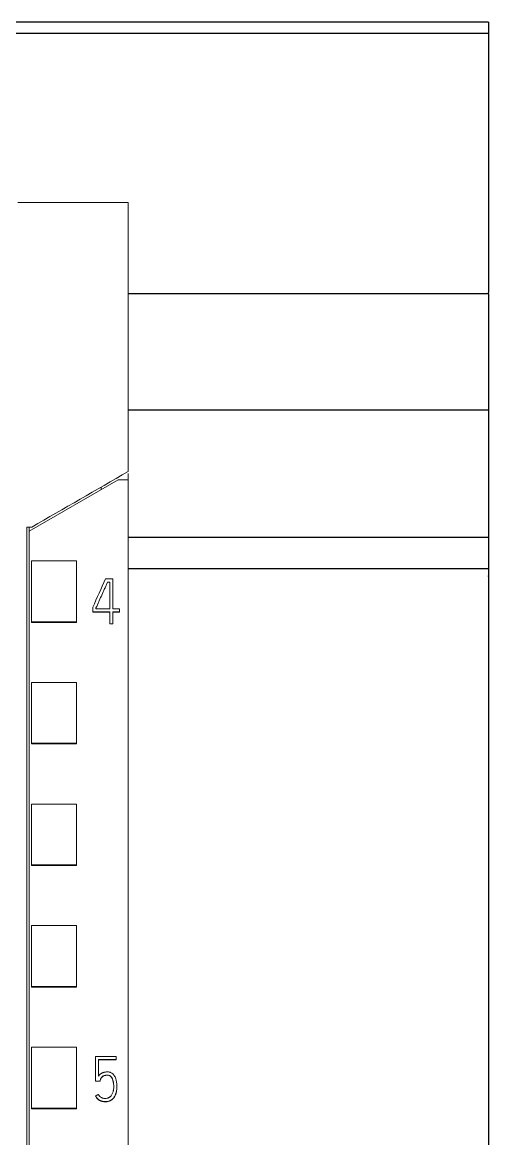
# Model space of a CAD drawing. Header units: millimetres. Extents: x 1359 to 3577, y 1336 to 3557.
# Drawn here: x 2935.87 to 2956.57, y 3288.49 to 3338.08 of the extents above; entities that cross this region are included whole.
import ezdxf

# ---------------------------------------------------------------- set-up
doc = ezdxf.new("R2010")
doc.units = ezdxf.units.MM
doc.set_wipeout_variables(frame=1)
doc.layers.add('000-PI-Oprema', color=30, linetype='Continuous', lineweight=5)

msp = doc.modelspace()

# ---------------------------------------------------------------- linework, layer by layer
for p, q in [((2956.571, 3338.083), (2756.571, 3338.083)), ((2956.571, 3338.083), (2956.571, 3337.583)), ((2956.571, 3337.583), (2756.571, 3337.583)), ((2956.571, 3337.583), (2956.571, 3326.083)), ((2956.571, 3326.022), (2756.571, 3326.022)), ((2956.571, 3326.022), (2956.571, 3326.083)), ((2956.571, 3326.022), (2956.571, 3320.858)), ((2956.571, 3320.858), (2756.571, 3320.858)), ((2956.571, 3320.858), (2956.571, 3315.201)), ((2956.571, 3315.201), (2756.571, 3315.201)), ((2956.571, 3315.201), (2956.571, 3313.805)), ((2956.571, 3313.805), (2756.571, 3313.805)), ((2956.571, 3313.805), (2956.571, 3313.492)), ((2956.571, 3313.471), (2956.571, 3313.492)), ((2956.571, 3313.492), (2956.571, 3268.233))]:
    msp.add_line(p, q)

# ---------------------------------------------------------------- next in the draw order: wipeouts: each hides what was drawn before it
msp.add_wipeout([(2905.871, 3330.076), (2940.571, 3330.076), (2940.571, 3183.076), (2905.771, 3183.088)])

# ---------------------------------------------------------------- next in the draw order: linework, layer by layer
at = {"layer": '000-PI-Oprema', "color": 0, "linetype": 'ByBlock', "lineweight": 0}
for p, q in [((2940.571, 3330.076), (2935.671, 3330.076)), ((2936.171, 3315.476), (2940.121, 3317.757)), ((2940.571, 3317.757), (2940.121, 3317.757)), ((2940.571, 3318.038), (2940.571, 3317.757)), ((2940.571, 3317.757), (2940.571, 3204.339)), ((2939.371, 3317.324), (2939.371, 3317.441)), ((2936.071, 3315.662), (2936.293, 3315.662)), ((2936.293, 3315.662), (2936.071, 3315.662)), ((2936.171, 3315.662), (2936.171, 3315.476)), ((2936.171, 3206.661), (2936.171, 3315.476)), ((2936.271, 3311.459), (2936.271, 3314.163)), ((2936.271, 3314.163), (2938.271, 3314.163)), ((2938.271, 3311.459), (2938.271, 3314.163)), ((2939.56, 3313.356), (2939.89, 3313.356)), ((2939.651, 3313.218), (2939.651, 3313.211)), ((2939.749, 3313.218), (2939.651, 3313.218)), ((2939.651, 3313.211), (2939.749, 3313.211)), ((2939.749, 3312.031), (2939.749, 3313.218)), ((2939.89, 3313.356), (2939.89, 3312.031)), ((2939, 3311.893), (2939, 3312.097)), ((2939, 3311.893), (2939, 3311.887)), ((2939.749, 3311.893), (2939, 3311.893)), ((2939, 3311.887), (2939.749, 3311.887)), ((2939.138, 3312.067), (2939.138, 3312.031)), ((2939.138, 3312.031), (2939.749, 3312.031)), ((2939.749, 3311.366), (2939.749, 3311.893)), ((2939.89, 3312.031), (2940.184, 3312.031)), ((2939.89, 3311.893), (2939.89, 3311.366)), ((2940.184, 3311.893), (2939.89, 3311.893)), ((2939.89, 3311.887), (2940.184, 3311.887)), ((2940.184, 3312.031), (2940.184, 3311.893)), ((2940.184, 3311.893), (2940.184, 3311.887)), ((2936.271, 3311.459), (2938.271, 3311.459)), ((2936.271, 3311.425), (2936.271, 3311.459)), ((2936.271, 3311.425), (2938.271, 3311.425)), ((2938.271, 3311.425), (2938.271, 3311.459)), ((2939.749, 3311.366), (2939.749, 3311.36)), ((2939.89, 3311.366), (2939.749, 3311.366)), ((2939.749, 3311.36), (2939.89, 3311.36)), ((2939.89, 3311.366), (2939.89, 3311.36)), ((2936.271, 3306.057), (2936.271, 3308.761)), ((2936.271, 3308.761), (2938.271, 3308.761)), ((2938.271, 3306.057), (2938.271, 3308.761)), ((2936.271, 3306.025), (2936.271, 3306.057)), ((2936.271, 3306.057), (2938.271, 3306.057)), ((2936.271, 3306.025), (2938.271, 3306.025)), ((2938.271, 3306.025), (2938.271, 3306.057)), ((2936.271, 3300.656), (2936.271, 3303.359)), ((2936.271, 3303.359), (2938.271, 3303.359)), ((2938.271, 3300.656), (2938.271, 3303.359)), ((2936.271, 3300.656), (2938.271, 3300.656)), ((2936.271, 3300.625), (2936.271, 3300.656)), ((2936.271, 3300.625), (2938.271, 3300.625)), ((2938.271, 3300.625), (2938.271, 3300.656)), ((2936.271, 3295.254), (2936.271, 3297.957)), ((2936.271, 3297.957), (2938.271, 3297.957)), ((2938.271, 3295.254), (2938.271, 3297.957)), ((2936.271, 3295.254), (2938.271, 3295.254)), ((2936.271, 3295.225), (2936.271, 3295.254)), ((2936.271, 3295.225), (2938.271, 3295.225)), ((2938.271, 3295.225), (2938.271, 3295.254)), ((2936.271, 3289.853), (2936.271, 3292.556)), ((2936.271, 3292.556), (2938.271, 3292.556)), ((2938.271, 3289.853), (2938.271, 3292.556)), ((2939.116, 3292.147), (2939.116, 3291.052)), ((2940.04, 3292.147), (2939.116, 3292.147)), ((2939.255, 3291.273), (2939.255, 3292.008)), ((2939.255, 3292.008), (2940.04, 3292.008)), ((2940.04, 3292.002), (2939.255, 3292.002)), ((2940.04, 3292.008), (2940.04, 3292.147)), ((2940.04, 3292.008), (2940.04, 3292.002)), ((2939.116, 3291.052), (2939.116, 3291.046)), ((2939.116, 3291.052), (2939.327, 3291.052)), ((2939.327, 3291.046), (2939.116, 3291.046)), ((2939.327, 3291.052), (2939.327, 3291.046)), ((2940.068, 3290.788), (2940.068, 3290.794)), ((2939.122, 3290.397), (2939.122, 3290.391)), ((2936.271, 3289.825), (2936.271, 3289.853)), ((2936.271, 3289.853), (2938.271, 3289.853)), ((2936.271, 3289.825), (2938.271, 3289.825)), ((2938.271, 3289.825), (2938.271, 3289.853))]:
    msp.add_line(p, q, dxfattribs=at)
at = {"layer": '000-PI-Oprema', "color": 7, "linetype": 'Continuous', "lineweight": 13}
msp.add_ellipse((2916.229, 3199.958), major_axis=(438.788, 991.707), ratio=0.02276, start_param=1.466275, end_param=1.467552, dxfattribs=at)
at = {"layer": '000-PI-Oprema', "color": 0, "linetype": 'ByBlock', "lineweight": 0}
for points, knots in [([(2940.571, 3330.076), (2940.571, 3328.992), (2940.571, 3325.386), (2940.571, 3321.404), (2940.571, 3318.507), (2940.571, 3318.132)], [0, 0, 0, 0, 0.272684, 0.906013, 1, 1, 1, 1]), ([(2936.071, 3206.376), (2936.071, 3209.717), (2936.071, 3217.682), (2936.071, 3230.321), (2936.071, 3245.808), (2936.071, 3260.102), (2936.071, 3274.312), (2936.071, 3288.878), (2936.071, 3303.048), (2936.071, 3312.618), (2936.071, 3315.662)], [0, 0, 0, 0, 0.091483, 0.21812, 0.346206, 0.515858, 0.610111, 0.736264, 0.916066, 1, 1, 1, 1]), ([(2939.651, 3313.218), (2939.641, 3313.193), (2939.63, 3313.169), (2939.609, 3313.121), (2939.599, 3313.097), (2939.567, 3313.025), (2939.546, 3312.977), (2939.503, 3312.881), (2939.482, 3312.833), (2939.439, 3312.737), (2939.418, 3312.689), (2939.375, 3312.594), (2939.353, 3312.546), (2939.31, 3312.45), (2939.289, 3312.402), (2939.246, 3312.306), (2939.225, 3312.258), (2939.193, 3312.186), (2939.182, 3312.162), (2939.166, 3312.127), (2939.16, 3312.115), (2939.149, 3312.091), (2939.144, 3312.079), (2939.138, 3312.067)], [0, 0, 0, 0, 0.0625, 0.0625, 0.125, 0.125, 0.25, 0.25, 0.375, 0.375, 0.5, 0.5, 0.625, 0.625, 0.75, 0.75, 0.875, 0.875, 0.9375, 0.9375, 0.96875, 0.96875, 1, 1, 1, 1]), ([(2939.138, 3312.061), (2939.144, 3312.073), (2939.149, 3312.084), (2939.16, 3312.108), (2939.166, 3312.12), (2939.182, 3312.156), (2939.193, 3312.18), (2939.225, 3312.252), (2939.246, 3312.3), (2939.289, 3312.396), (2939.31, 3312.444), (2939.353, 3312.54), (2939.375, 3312.587), (2939.418, 3312.683), (2939.439, 3312.731), (2939.482, 3312.827), (2939.503, 3312.875), (2939.546, 3312.971), (2939.567, 3313.019), (2939.599, 3313.091), (2939.609, 3313.115), (2939.63, 3313.163), (2939.641, 3313.187), (2939.651, 3313.211)], [0, 0, 0, 0, 0.03125, 0.03125, 0.0625, 0.0625, 0.125, 0.125, 0.25, 0.25, 0.375, 0.375, 0.5, 0.5, 0.625, 0.625, 0.75, 0.75, 0.875, 0.875, 0.9375, 0.9375, 1, 1, 1, 1]), ([(2939.122, 3290.397), (2939.134, 3290.371), (2939.148, 3290.346), (2939.172, 3290.31), (2939.18, 3290.298), (2939.199, 3290.276), (2939.209, 3290.266), (2939.231, 3290.246), (2939.242, 3290.237), (2939.265, 3290.22), (2939.277, 3290.212), (2939.302, 3290.197), (2939.315, 3290.19), (2939.341, 3290.178), (2939.355, 3290.172), (2939.383, 3290.163), (2939.397, 3290.159), (2939.425, 3290.152), (2939.439, 3290.149), (2939.468, 3290.145), (2939.483, 3290.144), (2939.505, 3290.143), (2939.512, 3290.142), (2939.527, 3290.142), (2939.534, 3290.141), (2939.556, 3290.141), (2939.571, 3290.14), (2939.6, 3290.141), (2939.614, 3290.142), (2939.644, 3290.145), (2939.658, 3290.148), (2939.687, 3290.154), (2939.701, 3290.158), (2939.743, 3290.171), (2939.77, 3290.183), (2939.809, 3290.205), (2939.821, 3290.213), (2939.845, 3290.23), (2939.856, 3290.239), (2939.878, 3290.258), (2939.889, 3290.269), (2939.909, 3290.29), (2939.918, 3290.301), (2939.945, 3290.336), (2939.961, 3290.361), (2939.982, 3290.399), (2939.989, 3290.412), (2940.001, 3290.438), (2940.007, 3290.452), (2940.023, 3290.493), (2940.032, 3290.521), (2940.047, 3290.577), (2940.053, 3290.605), (2940.059, 3290.648), (2940.061, 3290.663), (2940.064, 3290.692), (2940.065, 3290.706), (2940.067, 3290.75), (2940.068, 3290.779), (2940.067, 3290.837), (2940.065, 3290.896), (2940.059, 3290.953), (2940.052, 3291.011), (2940.047, 3291.04), (2940.038, 3291.083), (2940.034, 3291.097), (2940.026, 3291.125), (2940.022, 3291.139), (2940.008, 3291.181), (2939.998, 3291.208), (2939.978, 3291.248), (2939.971, 3291.261), (2939.956, 3291.286), (2939.948, 3291.298), (2939.923, 3291.334), (2939.904, 3291.356), (2939.859, 3291.395), (2939.834, 3291.411), (2939.795, 3291.43), (2939.781, 3291.436), (2939.753, 3291.445), (2939.738, 3291.449), (2939.71, 3291.454), (2939.695, 3291.456), (2939.665, 3291.458), (2939.651, 3291.459), (2939.621, 3291.458), (2939.607, 3291.458), (2939.577, 3291.455), (2939.563, 3291.454), (2939.534, 3291.449), (2939.52, 3291.446), (2939.491, 3291.439), (2939.477, 3291.435), (2939.449, 3291.425), (2939.435, 3291.42), (2939.409, 3291.407), (2939.396, 3291.4), (2939.37, 3291.385), (2939.358, 3291.377), (2939.334, 3291.359), (2939.323, 3291.35), (2939.302, 3291.33), (2939.292, 3291.319), (2939.272, 3291.297), (2939.263, 3291.286), (2939.255, 3291.273)], [0, 0, 0, 0, 0.03125, 0.03125, 0.046875, 0.046875, 0.0625, 0.0625, 0.078125, 0.078125, 0.09375, 0.09375, 0.109375, 0.109375, 0.125, 0.125, 0.140625, 0.140625, 0.15625, 0.15625, 0.171875, 0.171875, 0.179687, 0.179687, 0.1875, 0.1875, 0.203125, 0.203125, 0.21875, 0.21875, 0.234375, 0.234375, 0.25, 0.25, 0.28125, 0.28125, 0.296875, 0.296875, 0.3125, 0.3125, 0.328125, 0.328125, 0.34375, 0.34375, 0.375, 0.375, 0.390625, 0.390625, 0.40625, 0.40625, 0.4375, 0.4375, 0.46875, 0.46875, 0.484375, 0.484375, 0.5, 0.5, 0.53125, 0.53125, 0.5625, 0.59375, 0.59375, 0.625, 0.625, 0.640625, 0.640625, 0.65625, 0.65625, 0.6875, 0.6875, 0.703125, 0.703125, 0.71875, 0.71875, 0.75, 0.75, 0.78125, 0.78125, 0.796875, 0.796875, 0.8125, 0.8125, 0.828125, 0.828125, 0.84375, 0.84375, 0.859375, 0.859375, 0.875, 0.875, 0.890625, 0.890625, 0.90625, 0.90625, 0.921875, 0.921875, 0.9375, 0.9375, 0.953125, 0.953125, 0.96875, 0.96875, 0.984375, 0.984375, 1, 1, 1, 1]), ([(2939.327, 3291.052), (2939.328, 3291.076), (2939.331, 3291.098), (2939.34, 3291.132), (2939.344, 3291.143), (2939.353, 3291.164), (2939.358, 3291.174), (2939.37, 3291.194), (2939.377, 3291.203), (2939.389, 3291.216), (2939.393, 3291.221), (2939.401, 3291.229), (2939.405, 3291.233), (2939.426, 3291.252), (2939.445, 3291.266), (2939.475, 3291.283), (2939.486, 3291.288), (2939.507, 3291.297), (2939.518, 3291.301), (2939.551, 3291.31), (2939.574, 3291.315), (2939.609, 3291.317), (2939.621, 3291.318), (2939.644, 3291.318), (2939.655, 3291.317), (2939.69, 3291.314), (2939.713, 3291.309), (2939.74, 3291.299), (2939.745, 3291.296), (2939.756, 3291.291), (2939.761, 3291.288), (2939.775, 3291.279), (2939.785, 3291.272), (2939.797, 3291.261), (2939.802, 3291.257), (2939.809, 3291.248), (2939.821, 3291.235), (2939.831, 3291.221), (2939.843, 3291.202), (2939.849, 3291.191), (2939.859, 3291.171), (2939.864, 3291.16), (2939.877, 3291.129), (2939.885, 3291.107), (2939.898, 3291.063), (2939.903, 3291.041), (2939.91, 3291.007), (2939.912, 3290.996), (2939.916, 3290.973), (2939.921, 3290.939), (2939.924, 3290.905), (2939.927, 3290.86), (2939.927, 3290.837), (2939.928, 3290.769), (2939.927, 3290.724), (2939.92, 3290.667), (2939.918, 3290.656), (2939.914, 3290.633), (2939.912, 3290.622), (2939.904, 3290.588), (2939.898, 3290.566), (2939.883, 3290.522), (2939.875, 3290.501), (2939.854, 3290.459), (2939.842, 3290.439), (2939.816, 3290.402), (2939.801, 3290.385), (2939.776, 3290.36), (2939.767, 3290.352), (2939.749, 3290.338), (2939.74, 3290.331), (2939.72, 3290.319), (2939.71, 3290.314), (2939.689, 3290.304), (2939.678, 3290.3), (2939.644, 3290.29), (2939.621, 3290.286), (2939.587, 3290.282), (2939.575, 3290.282), (2939.552, 3290.281), (2939.54, 3290.281), (2939.506, 3290.282), (2939.483, 3290.284), (2939.449, 3290.291), (2939.438, 3290.294), (2939.415, 3290.301), (2939.404, 3290.306), (2939.383, 3290.315), (2939.373, 3290.321), (2939.353, 3290.332), (2939.343, 3290.339), (2939.316, 3290.361), (2939.299, 3290.377), (2939.278, 3290.404), (2939.271, 3290.414), (2939.259, 3290.434), (2939.254, 3290.445), (2939.249, 3290.455)], [0, 0, 0, 0, 0.03125, 0.03125, 0.046875, 0.046875, 0.0625, 0.0625, 0.078125, 0.078125, 0.085937, 0.085937, 0.09375, 0.09375, 0.125, 0.125, 0.140625, 0.140625, 0.15625, 0.15625, 0.1875, 0.1875, 0.203125, 0.203125, 0.21875, 0.21875, 0.25, 0.25, 0.257812, 0.257812, 0.265625, 0.265625, 0.28125, 0.28125, 0.289062, 0.289062, 0.296875, 0.3125, 0.3125, 0.328125, 0.328125, 0.34375, 0.34375, 0.375, 0.375, 0.40625, 0.40625, 0.421875, 0.421875, 0.4375, 0.46875, 0.46875, 0.5, 0.5, 0.5625, 0.5625, 0.578125, 0.578125, 0.59375, 0.59375, 0.625, 0.625, 0.65625, 0.65625, 0.6875, 0.6875, 0.71875, 0.71875, 0.734375, 0.734375, 0.75, 0.75, 0.765625, 0.765625, 0.78125, 0.78125, 0.8125, 0.8125, 0.828125, 0.828125, 0.84375, 0.84375, 0.875, 0.875, 0.890625, 0.890625, 0.90625, 0.90625, 0.921875, 0.921875, 0.9375, 0.9375, 0.96875, 0.96875, 0.984375, 0.984375, 1, 1, 1, 1]), ([(2939.928, 3290.789), (2939.928, 3290.794), (2939.928, 3290.799), (2939.928, 3290.827), (2939.927, 3290.85), (2939.924, 3290.895), (2939.922, 3290.918), (2939.914, 3290.985), (2939.905, 3291.03), (2939.886, 3291.097), (2939.879, 3291.119), (2939.861, 3291.161), (2939.851, 3291.182), (2939.833, 3291.211), (2939.827, 3291.221), (2939.812, 3291.239), (2939.804, 3291.248), (2939.788, 3291.264), (2939.778, 3291.271), (2939.764, 3291.281), (2939.758, 3291.284), (2939.748, 3291.289), (2939.743, 3291.291), (2939.727, 3291.298), (2939.715, 3291.301), (2939.693, 3291.306), (2939.681, 3291.308), (2939.658, 3291.311), (2939.646, 3291.311), (2939.623, 3291.312), (2939.611, 3291.311), (2939.588, 3291.31), (2939.577, 3291.308), (2939.554, 3291.304), (2939.52, 3291.296), (2939.488, 3291.283), (2939.457, 3291.266), (2939.447, 3291.26), (2939.428, 3291.247), (2939.419, 3291.239), (2939.402, 3291.224), (2939.393, 3291.216), (2939.382, 3291.202), (2939.378, 3291.198), (2939.371, 3291.188), (2939.368, 3291.184), (2939.359, 3291.169), (2939.353, 3291.159), (2939.344, 3291.137), (2939.34, 3291.126), (2939.331, 3291.093), (2939.328, 3291.07), (2939.327, 3291.046)], [0, 0, 0, 0, 0.013624, 0.013624, 0.075273, 0.075273, 0.136921, 0.136921, 0.260218, 0.260218, 0.321867, 0.321867, 0.383515, 0.383515, 0.414339, 0.414339, 0.445164, 0.445164, 0.475988, 0.475988, 0.4914, 0.4914, 0.506812, 0.506812, 0.537636, 0.537636, 0.568461, 0.568461, 0.599285, 0.599285, 0.630109, 0.630109, 0.660933, 0.660933, 0.691758, 0.753406, 0.753406, 0.78423, 0.78423, 0.815055, 0.815055, 0.845879, 0.845879, 0.861291, 0.861291, 0.876703, 0.876703, 0.907527, 0.907527, 0.938352, 0.938352, 1, 1, 1, 1]), ([(2940.068, 3290.788), (2940.068, 3290.767), (2940.067, 3290.745), (2940.065, 3290.695), (2940.062, 3290.666), (2940.056, 3290.623), (2940.054, 3290.609), (2940.048, 3290.58), (2940.045, 3290.566), (2940.035, 3290.523), (2940.026, 3290.495), (2940.005, 3290.441), (2939.993, 3290.414), (2939.966, 3290.362), (2939.95, 3290.337), (2939.924, 3290.302), (2939.915, 3290.291), (2939.895, 3290.269), (2939.885, 3290.258), (2939.852, 3290.228), (2939.828, 3290.211), (2939.791, 3290.189), (2939.778, 3290.182), (2939.751, 3290.169), (2939.737, 3290.164), (2939.695, 3290.149), (2939.667, 3290.143), (2939.623, 3290.137), (2939.608, 3290.135), (2939.579, 3290.134), (2939.564, 3290.134), (2939.535, 3290.135), (2939.52, 3290.136), (2939.491, 3290.137), (2939.476, 3290.138), (2939.447, 3290.142), (2939.433, 3290.144), (2939.404, 3290.151), (2939.389, 3290.155), (2939.361, 3290.164), (2939.348, 3290.169), (2939.321, 3290.181), (2939.308, 3290.187), (2939.282, 3290.202), (2939.269, 3290.211), (2939.246, 3290.228), (2939.234, 3290.237), (2939.212, 3290.257), (2939.202, 3290.267), (2939.182, 3290.289), (2939.173, 3290.301), (2939.148, 3290.338), (2939.134, 3290.364), (2939.122, 3290.391)], [0, 0, 0, 0, 0.044434, 0.044434, 0.104157, 0.104157, 0.134018, 0.134018, 0.16388, 0.16388, 0.223602, 0.223602, 0.283325, 0.283325, 0.343048, 0.343048, 0.37291, 0.37291, 0.402771, 0.402771, 0.462494, 0.462494, 0.492355, 0.492355, 0.522217, 0.522217, 0.58194, 0.58194, 0.611801, 0.611801, 0.641663, 0.641663, 0.671524, 0.671524, 0.701386, 0.701386, 0.731247, 0.731247, 0.761108, 0.761108, 0.79097, 0.79097, 0.820831, 0.820831, 0.850693, 0.850693, 0.880554, 0.880554, 0.910416, 0.910416, 0.940277, 0.940277, 1, 1, 1, 1])]:
    msp.add_open_spline(points, degree=3, knots=knots, dxfattribs=at)
msp.add_open_spline([(2940.571, 3318.132), (2939.145, 3317.309), (2937.719, 3316.486), (2936.293, 3315.662)], degree=3, dxfattribs=at)
msp.add_rational_spline([(2939.249, 3290.455), (2939.185, 3290.426), (2939.122, 3290.397)], [0.500000038028, 0.499999961972, 0.500000038028], degree=2, dxfattribs=at)

doc.saveas('drawing.dxf')
